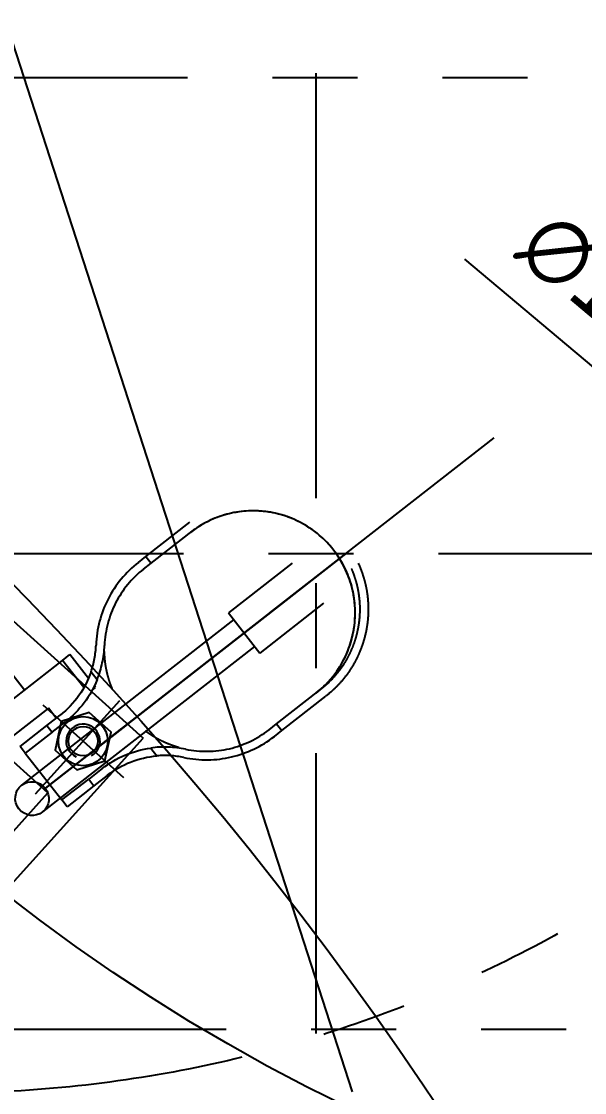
# Model space of a CAD drawing. Header units: millimetres. Extents: x 10462777 to 22643323, y 453826 to 1389191.
# Drawn here: x 11310571 to 11310903, y 585417 to 586047 of the extents above; entities that cross this region are included whole.
import ezdxf

# ---------------------------------------------------------------- set-up
doc = ezdxf.new("R2010")
doc.units = ezdxf.units.MM
doc.header["$LTSCALE"] = 200
doc.header["$MEASUREMENT"] = 0
doc.header["$PDMODE"] = 35
doc.header["$PDSIZE"] = -5
for name, pattern in [('CENTER', [2, 1.25, -0.25, 0.25, -0.25]), ('DASHED', [3.5, 2, -1.5]), ('HIDDEN', [3.75, 2.5, -1.25]), ('PHANTOM', [2.5, 1.25, -0.25, 0.25, -0.25, 0.25, -0.25])]:
    doc.linetypes.add(name, pattern=pattern)
doc.layers.get('0').update_dxf_attribs({"linetype": 'CONTINUOUS'})
doc.layers.get('DEFPOINTS').update_dxf_attribs({"linetype": 'CONTINUOUS'})
for name, color, linetype in [('1', 1, 'CENTER'), ('7', 7, 'CONTINUOUS'), ('CENTER', 1, 'CONTINUOUS'), ('H', 30, 'CONTINUOUS'), ('HIDDEN', 7, 'HIDDEN')]:
    doc.layers.add(name, color=color, linetype=linetype)
doc.layers.add('203', color=7, linetype='CONTINUOUS', true_color=0xffffff)
doc.layers.add('LAYOUT', color=8, linetype='CONTINUOUS', lineweight=25)
doc.styles.get("Standard").update_dxf_attribs({"font": 'SYMBOL'})
doc.dimstyles.new('ROMANS', dxfattribs={"dimtxt": 2.5, "dimasz": 2.5, "dimexe": 1.25, "dimexo": 0.625, "dimtad": 1, "dimdec": 4, "dimdsep": 46, "dimlunit": 6, "dimtxsty": 'Standard', "dimcen": 2.5, "dimadec": 0, "dimazin": 0, "dimtfac": 1, "dimtdec": 4, "dimtmove": 0, "dimatfit": 3, "dimfxl": 1, "dimtolj": 1, "dimtzin": 0, "dimarcsym": 0})

# ---------------------------------------------------------------- blocks, each defined once
blk = doc.blocks.new('A$C107C3577')
at = {"color": 2, "linetype": 'PHANTOM'}
for p, q in [((1542, 549.11), (1542, 1200.11)), ((2102, 571.74), (2102, 1200.11))]:
    blk.add_line(p, q, dxfattribs=at)
at = {"layer": 'CENTER', "linetype": 'CENTER'}
for p, q in [((1822, 546.61), (1822, 1202.61)), ((1539.5, 874.61), (2104.5, 874.61))]:
    blk.add_line(p, q, dxfattribs=at)
blk = doc.blocks.new('r710ic')
at = {"layer": 'LAYOUT', "color": 3}
blk.add_circle((272041.37, 104232.63), 2050.12, dxfattribs=at)
blk = doc.blocks.new('*D438')
at = {"layer": '7', "color": 1, "lineweight": -2, "transparency": 16777216}
for p, q in [((11309951.74, 587247.36), (11309920.41, 587267.97)), ((11309983.06, 587226.74), (11312497.65, 585572.37)), ((11312808.17, 585368.08), (11312528.98, 585551.76))]:
    blk.add_line(p, q, dxfattribs=at)
at = {"layer": '7', "color": 1, "transparency": 16777216}
for points in [[(11309955.17, 587252.58), (11309948.3, 587242.13), (11309983.06, 587226.74)], [(11312532.42, 585556.98), (11312525.54, 585546.54), (11312497.65, 585572.37)]]:
    blk.add_solid(points, dxfattribs=at)
at = {"layer": 'DEFPOINTS', "color": 0, "transparency": 16777216}
for p in [(11309983.06, 587226.74), (11312497.65, 585572.37)]:
    blk.add_point(p, dxfattribs=at)
at = {"layer": '7', "color": 4, "transparency": 16777216, "insert": (11312745.42, 585453.51), "char_height": 37.5, "attachment_point": 5, "rotation": 326.65871}
blk.add_mtext('\\A1;∅3,010', dxfattribs=at)
blk = doc.blocks.new('A$C08586AF6')
at = {"layer": '7', "color": 71, "linetype": 'PHANTOM'}
blk.add_circle((751, 751), 751, dxfattribs=at)
blk = doc.blocks.new('*D436')
at = {"layer": '7', "color": 1, "lineweight": -2, "transparency": 16777216}
blk.add_line((11310832.25, 585907.28), (11311069.2, 585708.09), dxfattribs=at)
at = {"layer": '7', "color": 1, "transparency": 16777216}
blk.add_solid([(11311073.22, 585712.88), (11311065.18, 585703.31), (11311097.9, 585683.96)], dxfattribs=at)
at = {"layer": 'DEFPOINTS', "color": 0, "transparency": 16777216}
for p in [(11309948.19, 586650.48), (11311097.9, 585683.96)]:
    blk.add_point(p, dxfattribs=at)
at = {"layer": '7', "color": 4, "transparency": 16777216, "insert": (11310934.44, 585869.55), "char_height": 37.5, "attachment_point": 5, "rotation": 319.94754}
blk.add_mtext('\\A1;∅1,502', dxfattribs=at)

msp = doc.modelspace()

# ---------------------------------------------------------------- linework, layer by layer
at = {"layer": '1', "color": 1, "linetype": 'CENTER'}
for p, q in [((11310629.10376, 585647.3008, 0), (11310579.53749, 585592.35369, 0)), ((11310583.90879, 585644.97395, 0), (11310631.43061, 585602.10583, 0))]:
    msp.add_line(p, q, dxfattribs=at)
at = {"layer": '203', "color": 251, "linetype": 'Continuous'}
for p, q in [((11310676.20904, 585666.72955, 0), (11310849.58254, 585802.18377, 0)), ((11310676.20904, 585666.72955, 0), (11310849.58254, 585802.18377, 0)), ((11310730.80794, 585728.42252, 0), (11310693.23175, 585699.06478, 0)), ((11310717.68613, 585699.135, 0), (11310741.5878, 585717.80903, 0)), ((11310736.952, 585714.18715, 0), (11310653.69389, 585649.13878, 0)), ((11310739.25513, 585715.98655, 0), (11310711.95534, 585694.65761, 0)), ((11310749.27814, 585704.78174, 0), (11310711.70195, 585675.424, 0)), ((11310723.88875, 585703.98101, 0), (11310718.31631, 585699.62735, 0)), ((11310722.66819, 585703.02741, 0), (11310638.23563, 585637.06146, 0)), ((11310693.23175, 585699.06478, 0), (11310711.70195, 585675.424, 0)), ((11310717.68613, 585699.135, 0), (11310710.04955, 585693.16864, 0)), ((11310696.31012, 585695.12465, 0), (11310571.50321, 585597.61481, 0)), ((11310711.95534, 585694.65761, 0), (11310709.68039, 585692.88023, 0)), ((11310708.62358, 585679.36413, 0), (11310583.81667, 585581.85429, 0)), ((11310630.50377, 585631.02067, 0), (11310676.20904, 585666.72955, 0)), ((11310630.50377, 585631.02067, 0), (11310676.20904, 585666.72955, 0)), ((11310653.69389, 585649.13878, 0), (11310630.68587, 585631.16295, 0)), ((11310645.0804, 585642.40919, 0), (11310636.41216, 585635.63681, 0)), ((11310638.23563, 585637.06146, 0), (11310614.98541, 585618.8964, 0)), ((11310633.62576, 585633.45984, 0), (11310609.9851, 585614.98973, 0)), ((11310614.98541, 585618.8964, 0), (11310630.68587, 585631.16295, 0)), ((11310628.92773, 585629.78933, 0), (11310630.50377, 585631.02067, 0)), ((11310630.50377, 585631.02067, 0), (11310628.92773, 585629.78933, 0))]:
    msp.add_line(p, q, dxfattribs=at)
at = {"layer": '203', "color": 252, "linetype": 'PHANTOM'}
for p, q in [((11310644.59413, 585732.21001, 0), (11310670.49801, 585752.44834, 0)), ((11310647.67248, 585728.2699, 0), (11310673.57636, 585748.50823, 0)), ((11310640.22044, 585728.79291, 0), (11310644.59413, 585732.21001, 0)), ((11310644.59413, 585732.21001, 0), (11310647.67248, 585728.2699, 0)), ((11310643.29879, 585724.8528, 0), (11310647.67248, 585728.2699, 0)), ((11310595.64808, 585671.12652, 0), (11310599.95082, 585674.48818, 0)), ((11310610.86113, 585660.52362, 0), (11310599.95082, 585674.48818, 0)), ((11310559.41692, 585642.81963, 0), (11310595.64808, 585671.12652, 0)), ((11310573.22705, 585653.60929, 0), (11310562.14499, 585667.79368, 0)), ((11310608.16859, 585655.10099, 0), (11310595.64808, 585671.12652, 0)), ((11310612.36503, 585664.42593, 0), (11310615.97699, 585659.80282, 0)), ((11310613.086, 585653.65912, 0), (11310615.03474, 585655.18164, 0)), ((11310615.03474, 585655.18164, 0), (11310614.35883, 585656.04676, 0)), ((11310721.5529, 585633.70727, 0), (11310747.45679, 585653.9456, 0)), ((11310724.63126, 585629.76716, 0), (11310750.53514, 585650.00549, 0)), ((11310587.28085, 585643.01571, 0), (11310565.96295, 585626.36034, 0)), ((11310591.89838, 585637.10554, 0), (11310587.28085, 585643.01571, 0)), ((11310586.34092, 585632.76358, 0), (11310594.1899, 585638.89587, 0)), ((11310589.41927, 585628.82347, 0), (11310597.26825, 585634.95576, 0)), ((11310570.58048, 585620.45017, 0), (11310586.34092, 585632.76358, 0)), ((11310589.41927, 585628.82347, 0), (11310573.65883, 585616.51006, 0)), ((11310586.34092, 585632.76358, 0), (11310589.41927, 585628.82347, 0)), ((11310717.17922, 585630.29017, 0), (11310721.5529, 585633.70727, 0)), ((11310720.25757, 585626.35006, 0), (11310724.63126, 585629.76716, 0)), ((11310721.5529, 585633.70727, 0), (11310724.63126, 585629.76716, 0)), ((11310573.65883, 585616.51006, 0), (11310570.58048, 585620.45017, 0)), ((11310573.65883, 585616.51006, 0), (11310595.20729, 585588.92929, 0)), ((11310647.45176, 585619.51696, 0), (11310651.06372, 585614.89386, 0)), ((11310618.81671, 585607.37499, 0), (11310610.96773, 585601.2427, 0)), ((11310621.89506, 585603.43488, 0), (11310614.04608, 585597.30259, 0)), ((11310595.20729, 585588.92929, 0), (11310610.96773, 585601.2427, 0)), ((11310614.04608, 585597.30259, 0), (11310598.28564, 585584.98918, 0)), ((11310610.96773, 585601.2427, 0), (11310614.04608, 585597.30259, 0)), ((11310598.28564, 585584.98918, 0), (11310595.20729, 585588.92929, 0))]:
    msp.add_line(p, q, dxfattribs=at)
at = {"layer": '203', "color": 5, "linetype": 'DASHED'}
for p, q in [((11310762.89579, 585734.45666, 0), (11310585.59085, 585595.93086, 0)), ((11310585.59085, 585595.93086, 0), (11310762.89579, 585734.45666, 0)), ((11310762.89579, 585734.45666, 0), (11310591.50102, 585600.54838, 0)), ((11310762.89579, 585734.45666, 0), (11310605.2914, 585611.32261, 0))]:
    msp.add_line(p, q, dxfattribs=at)
at = {"layer": '203', "color": 1, "linetype": 'CENTER'}
for p, q in [((11310730.47616, 585709.12767, 0), (11310646.55198, 585643.55891, 0)), ((11310634.9256, 585634.47539, 0), (11310678.74286, 585668.70918, 0)), ((11310646.55198, 585643.55891, 0), (11310620.96173, 585623.56562, 0))]:
    msp.add_line(p, q, dxfattribs=at)
at = {"layer": '203', "color": 3, "linetype": 'Continuous'}
msp.add_line((11310670.90741, 585662.58746, 0), (11310640.23524, 585638.62373, 0), dxfattribs=at)
at = {"layer": '203', "color": 252, "linetype": 'PHANTOM'}
for centre, radius, start, end in [((11310707.81978, 585699.11994, 0), 60.00085, 308.00000004, 128.00000004), ((11310680.23901, 585677.57149, 0), 65.00092, 128.00000004, 177.77181532), ((11310680.23901, 585677.57149, 0), 60.00085, 128.00000004, 177.77181532), ((11310560.32803, 585682.23708, 0), 55.00078, 341.10502228, 357.77181532), ((11310560.32803, 585682.23708, 0), 60.00085, 338.04372593, 357.77181532), ((11310680.23901, 585677.57149, 0), 60.00085, 258.22818473, 308.00000004), ((11310680.23901, 585677.57149, 0), 65.00092, 258.22818473, 308.00000004), ((11310655.75692, 585560.09367, 0), 60.00085, 78.22818473, 97.95627395), ((11310655.75692, 585560.09367, 0), 55.00078, 78.22818473, 94.89497776)]:
    msp.add_arc(centre, radius, start, end, dxfattribs=at)
at = {"layer": '203', "color": 252, "linetype": 'PHANTOM', "extrusion": (0, 0, -1)}
for centre, radius, start, end in [((-11310560.32803, 585682.23708, 0), 55.00078, 198.89497772, 231.99999996), ((-11310560.32803, 585682.23708, 0), 60.00085, 201.95627407, 231.99999996), ((-11310655.75692, 585560.09367, 0), 60.00085, 51.99999996, 82.04372605), ((-11310655.75692, 585560.09367, 0), 55.00078, 51.99999996, 85.10502224)]:
    msp.add_arc(centre, radius, start, end, dxfattribs=at)
at = {"layer": '203', "color": 252, "linetype": 'PHANTOM'}
msp.add_ellipse((11310707.88134, 585699.16805, 0), major_axis=(-36.94021, 47.28132), ratio=0.998782025, start_param=3.141592654, end_param=6.283185307, dxfattribs=at)
at = {"layer": '203', "color": 251, "linetype": 'Continuous'}
msp.add_ellipse((11310577.65994, 585589.73455, 0), major_axis=(-6.15673, 7.88026), ratio=0.98481, dxfattribs=at)
at = {"layer": '203', "color": 252, "linetype": 'PHANTOM'}
for points, knots in [([(11310765.53156, 585725.17379, 0), (11310765.86145, 585724.41592, 0), (11310766.17559, 585723.65137, 0), (11310766.77109, 585722.1126, 0), (11310767.05269, 585721.33783, 0), (11310767.84918, 585718.99742, 0), (11310768.31586, 585717.41568, 0), (11310768.91858, 585715.01063, 0), (11310769.10292, 585714.2047, 0), (11310769.4376, 585712.58893, 0), (11310769.58812, 585711.7784, 0), (11310769.98937, 585709.33892, 0), (11310770.1899, 585707.70209, 0), (11310770.38938, 585705.23094, 0), (11310770.43885, 585704.40552, 0), (11310770.5036, 585702.75662, 0), (11310770.51894, 585701.93234, 0), (11310770.51405, 585699.46006, 0), (11310770.44299, 585697.81259, 0), (11310770.26874, 585695.75416, 0), (11310770.2296, 585695.34239, 0), (11310770.14291, 585694.52076, 0), (11310770.09536, 585694.1107, 0), (11310769.94012, 585692.88276, 0), (11310769.81986, 585692.06713, 0), (11310769.40895, 585689.6292, 0), (11310769.06826, 585688.01585, 0), (11310768.55833, 585686.01418, 0), (11310768.45208, 585685.61442, 0), (11310768.2316, 585684.81811, 0), (11310768.11733, 585684.4214, 0), (11310767.76248, 585683.23556, 0), (11310767.50987, 585682.45073, 0), (11310766.70409, 585680.11338, 0), (11310766.10306, 585678.57796, 0), (11310765.27135, 585676.6874, 0), (11310765.10088, 585676.31054, 0), (11310764.75257, 585675.56119, 0), (11310764.57468, 585675.1886, 0), (11310764.02984, 585674.07708, 0), (11310763.65173, 585673.34437, 0), (11310762.47296, 585671.17108, 0), (11310761.62791, 585669.75529, 0), (11310760.49707, 585668.02718, 0), (11310760.26698, 585667.68336, 0), (11310759.80054, 585667.00173, 0), (11310759.56417, 585666.66385, 0), (11310758.84566, 585665.65895, 0), (11310758.35415, 585665.00067, 0), (11310756.84261, 585663.06032, 0), (11310754.72865, 585660.56502, 0), (11310752.41981, 585658.2513, 0), (11310750.01271, 585656.02912, 0), (11310748.76003, 585654.9638, 0), (11310747.45679, 585653.9456, 0)], [0, 0, 0, 0, 0.03125, 0.03125, 0.0625, 0.0625, 0.125, 0.125, 0.15625, 0.15625, 0.1875, 0.1875, 0.25, 0.25, 0.28125, 0.28125, 0.3125, 0.3125, 0.375, 0.375, 0.390625, 0.390625, 0.40625, 0.40625, 0.4375, 0.4375, 0.5, 0.5, 0.515625, 0.515625, 0.53125, 0.53125, 0.5625, 0.5625, 0.625, 0.625, 0.640625, 0.640625, 0.65625, 0.65625, 0.6875, 0.6875, 0.75, 0.75, 0.765625, 0.765625, 0.78125, 0.78125, 0.8125, 0.8125, 0.875, 0.9375, 0.9375, 1, 1, 1, 1]), ([(11310769.59285, 585728.34681, 0), (11310770.34578, 585726.70659, 0), (11310771.02888, 585725.03859, 0), (11310772.25581, 585721.64723, 0), (11310772.79964, 585719.92386, 0), (11310773.50898, 585717.2965, 0), (11310773.72768, 585716.41365, 0), (11310774.02862, 585715.07861, 0), (11310774.12451, 585714.63131, 0), (11310774.30642, 585713.73685, 0), (11310774.39251, 585713.28942, 0), (11310774.79888, 585711.05127, 0), (11310775.04702, 585709.2576, 0), (11310775.39308, 585705.66406, 0), (11310775.49101, 585703.86421, 0), (11310775.53713, 585700.25835, 0), (11310775.48534, 585698.45234, 0), (11310775.29337, 585695.73863, 0), (11310775.21032, 585694.83327, 0), (11310775.05664, 585693.47405, 0), (11310775.00049, 585693.02024, 0), (11310774.87879, 585692.11516, 0), (11310774.81328, 585691.66404, 0), (11310774.46264, 585689.41551, 0), (11310774.10837, 585687.63919, 0), (11310773.25598, 585684.13047, 0), (11310772.75785, 585682.39807, 0), (11310771.61831, 585678.977, 0), (11310770.97691, 585677.28833, 0), (11310769.90554, 585674.78868, 0), (11310769.53018, 585673.96103, 0), (11310768.93933, 585672.72805, 0), (11310768.73758, 585672.31814, 0), (11310768.32546, 585671.50267, 0), (11310768.11547, 585671.09783, 0), (11310767.04603, 585669.08792, 0), (11310766.12825, 585667.5257, 0), (11310764.17142, 585664.49037, 0), (11310763.13237, 585663.01726, 0), (11310760.93357, 585660.1597, 0), (11310759.77382, 585658.77526, 0), (11310757.94222, 585656.76617, 0), (11310757.31634, 585656.10775, 0), (11310756.03338, 585654.81382, 0), (11310755.37547, 585654.17761, 0), (11310753.36598, 585652.31489, 0), (11310751.97586, 585651.1311, 0), (11310750.53514, 585650.00549, 0)], [0, 0, 0, 0, 0.0625, 0.0625, 0.125, 0.125, 0.15625, 0.15625, 0.171875, 0.171875, 0.1875, 0.1875, 0.25, 0.25, 0.3125, 0.3125, 0.375, 0.375, 0.40625, 0.40625, 0.421875, 0.421875, 0.4375, 0.4375, 0.5, 0.5, 0.5625, 0.5625, 0.625, 0.625, 0.65625, 0.65625, 0.671875, 0.671875, 0.6875, 0.6875, 0.75, 0.75, 0.8125, 0.8125, 0.875, 0.875, 0.90625, 0.90625, 0.9375, 0.9375, 1, 1, 1, 1]), ([(11310624.85396, 585654.49339, 0), (11310624.64544, 585654.99382, 0), (11310624.45195, 585655.47716, 0), (11310624.1805, 585656.17969, 0), (11310624.09323, 585656.40993, 0), (11310623.92518, 585656.86126, 0), (11310623.84431, 585657.08262, 0), (11310623.45414, 585658.16956, 0), (11310623.18692, 585658.97602, 0), (11310622.71492, 585660.49191, 0), (11310622.51038, 585661.2011, 0), (11310622.14722, 585662.54058, 0), (11310621.9887, 585663.17077, 0), (11310621.77697, 585664.06645, 0), (11310621.71072, 585664.35688, 0), (11310621.58619, 585664.92107, 0), (11310621.52787, 585665.19494, 0), (11310621.36321, 585665.99399, 0), (11310621.2671, 585666.49666, 0), (11310621.01026, 585667.92795, 0), (11310620.8805, 585668.78048, 0), (11310620.67143, 585670.33147, 0), (11310620.59242, 585671.02958, 0), (11310620.49793, 585671.98508, 0), (11310620.47051, 585672.28821, 0), (11310620.42218, 585672.86681, 0), (11310620.40128, 585673.14221, 0), (11310620.34643, 585673.93022, 0), (11310620.32019, 585674.40505, 0), (11310620.28068, 585675.27158, 0), (11310620.26745, 585675.66323, 0), (11310620.25822, 585676.01999, 0)], [0, 0, 0, 0, 0.03125, 0.03125, 0.046875, 0.046875, 0.0625, 0.0625, 0.125, 0.125, 0.1875, 0.1875, 0.25, 0.25, 0.28125, 0.28125, 0.3125, 0.3125, 0.375, 0.375, 0.5, 0.5, 0.625, 0.625, 0.6875, 0.6875, 0.75, 0.75, 0.875, 0.875, 1, 1, 1, 1]), ([(11310664.22293, 585619.74772, 0), (11310663.87896, 585619.843, 0), (11310663.50221, 585619.95057, 0), (11310662.67152, 585620.19838, 0), (11310662.21761, 585620.33856, 0), (11310661.21757, 585620.66311, 0), (11310660.6715, 585620.84738, 0), (11310659.46698, 585621.27731, 0), (11310658.80868, 585621.52278, 0), (11310657.71574, 585621.95712, 0), (11310657.33377, 585622.11301, 0), (11310656.73074, 585622.36722, 0), (11310656.52469, 585622.45537, 0), (11310656.10251, 585622.63894, 0), (11310655.8863, 585622.73439, 0), (11310655.22131, 585623.03294, 0), (11310654.75621, 585623.24815, 0), (11310653.77604, 585623.71883, 0), (11310653.26098, 585623.97425, 0), (11310652.17249, 585624.53614, 0), (11310651.59911, 585624.84252, 0), (11310650.68664, 585625.35194, 0), (11310650.37348, 585625.53024, 0), (11310649.72879, 585625.90556, 0), (11310649.39784, 585626.10224, 0), (11310648.37671, 585626.72337, 0), (11310647.65854, 585627.17842, 0), (11310646.51181, 585627.94498, 0), (11310646.11793, 585628.2146, 0), (11310645.30368, 585628.78754, 0), (11310644.88333, 585629.09084, 0), (11310644.44758, 585629.4147, 0)], [0, 0, 0, 0, 0.125, 0.125, 0.25, 0.25, 0.375, 0.375, 0.5, 0.5, 0.5625, 0.5625, 0.59375, 0.59375, 0.625, 0.625, 0.6875, 0.6875, 0.75, 0.75, 0.8125, 0.8125, 0.84375, 0.84375, 0.875, 0.875, 0.9375, 0.9375, 0.96875, 0.96875, 1, 1, 1, 1])]:
    msp.add_open_spline(points, degree=3, knots=knots, dxfattribs=at)
for points in [[(11310620.25822, 585676.01999, 0), (11310620.25669, 585676.07891, 0), (11310620.25468, 585676.16054, 0), (11310620.25262, 585676.25423, 0)], [(11310614.35883, 585656.04676, 0), (11310614.28047, 585655.95008, 0), (11310614.21131, 585655.84175, 0), (11310614.15187, 585655.7211, 0)]]:
    msp.add_open_spline(points, degree=3, dxfattribs=at)
at = {"layer": '7', "color": 4}
for radius in [1505, 1423]:
    msp.add_circle((11311240.35769, 586399.55916, 0), radius, dxfattribs=at)
at = {"layer": 'CENTER'}
msp.add_line((11310280.07742, 586917.35261, 0), (11310766.01637, 585417.08852, 0), dxfattribs=at)
for radius in [1447.05, 1100]:
    msp.add_circle((11311240.35769, 586399.55916, 0), radius, dxfattribs=at)
at = {"layer": 'H', "color": 7}
for p, q in [((11310531.59899, 585725.8299, 0), (11310642.97827, 585625.35774, 0)), ((11310586.93412, 585593.08852, 0), (11310505.25598, 585666.76811, 0)), ((11310475.52467, 585439.72561, 0), (11310642.97827, 585625.35774, 0)), ((11310501.86768, 585498.7874, 0), (11310586.93412, 585593.08852, 0))]:
    msp.add_line(p, q, dxfattribs=at)
at = {"layer": 'H', "color": 1, "elevation": 0}
msp.add_lwpolyline([(11310594.82396, 585635.12768), (11310591.21151, 585618.20904), (11310604.05725, 585606.62125), (11310620.51544, 585611.9521), (11310624.12789, 585628.87073), (11310611.28215, 585640.45852)], close=True, dxfattribs=at)
at = {"layer": 'H', "color": 1}
for radius in [14.5, 8.6475]:
    msp.add_circle((11310607.6697, 585623.53989, 0), radius, dxfattribs=at)
msp.add_arc((11310607.6697, 585623.53989, 0), 10, 299.94725683, 245.94725674, dxfattribs=at)
at = {"layer": 'HIDDEN'}
for radius in [1475, 1435]:
    msp.add_circle((11311240.35769, 586399.55916, 0), radius, dxfattribs=at)

# ---------------------------------------------------------------- block references
at = {"xscale": 1.000514211750324, "yscale": 1.000514211750324, "zscale": 1.000514211750324, "rotation": 270}
msp.add_blockref('A$C107C3577', (11309869.70675, 587557.02935, 0), dxfattribs=at)
at = {"layer": '7', "rotation": 287.9472566882953}
msp.add_blockref('A$C08586AF6', (11309577.17596, 586650.26316, 0), dxfattribs=at)
at = {"layer": 'LAYOUT', "color": 2, "rotation": 270}
msp.add_blockref('r710ic', (11204875.24796, 856316.46559, 0), dxfattribs=at)

# ---------------------------------------------------------------- dimensions: what is measured, and where the dimension line sits
at = {"layer": '7'}
for p1, p2, picture, middle in [((11309983.06347, 587226.74488, 0), (11312497.65192, 585572.37343, 0), '*D438', (11312725.15101, 585422.69963, 0)), ((11309948.18972, 586650.48056, 0), (11311097.90407, 585683.96056, 0), '*D436', (11310910.7126, 585841.32512, 0))]:
    dim = msp.add_diameter_dim_2p(p1=p1, p2=p2, dimstyle='ROMANS', override={"dimscale": 15, "dimexo": 1, "dimgap": 1, "dimclrd": 1, "dimclre": 1, "dimclrt": 4, "dimadec": 4, "dimazin": 2}, dxfattribs=at)
    dim.commit()
    dim.dimension.update_dxf_attribs({"geometry": picture, "text_midpoint": middle, "dimtype": 163})

doc.saveas('drawing.dxf')
